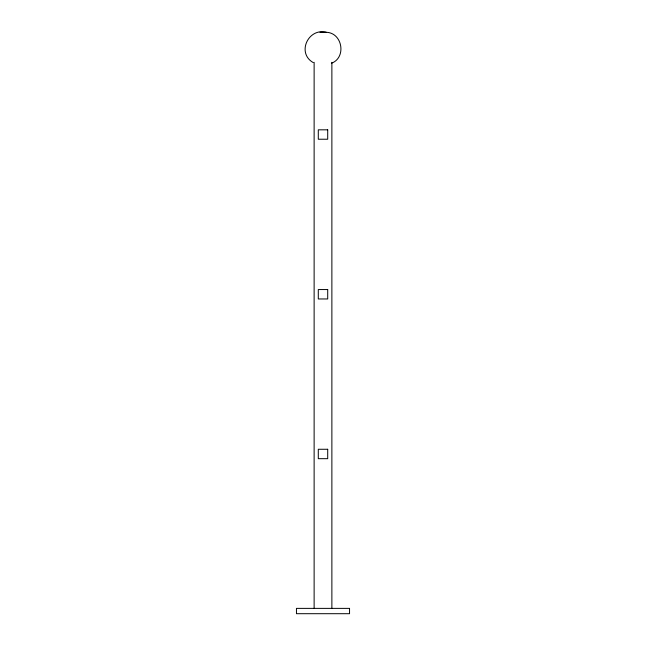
<?xml version="1.0" encoding="UTF-8"?>
<svg xmlns="http://www.w3.org/2000/svg" width="646" height="646" viewBox="0 0 646 646"><rect width="100%" height="100%" fill="white"/><g stroke="black" fill="none" stroke-linecap="round" stroke-linejoin="round"><path stroke-width="0.97" d="M331.43 63.26C346.579 57.728 342.598 33.011 326.521 32.3C308.295 27.487 296.353 53.045 313.213 62.573M326.262 32.3L319.948 32.3M331.874 62.307L331.874 608.379M314.126 62.307L314.126 608.379M327.708 129.822L318.292 129.822L318.292 139.229L327.708 139.229L327.708 129.822M327.708 289.545L318.292 289.545L318.292 298.961L327.708 298.961L327.708 289.545M327.708 449.269L318.292 449.269L318.292 458.684L327.708 458.684L327.708 449.269M349.543 608.379L296.457 608.379L296.457 613.7L349.543 613.7L349.543 608.379"/></g></svg>
